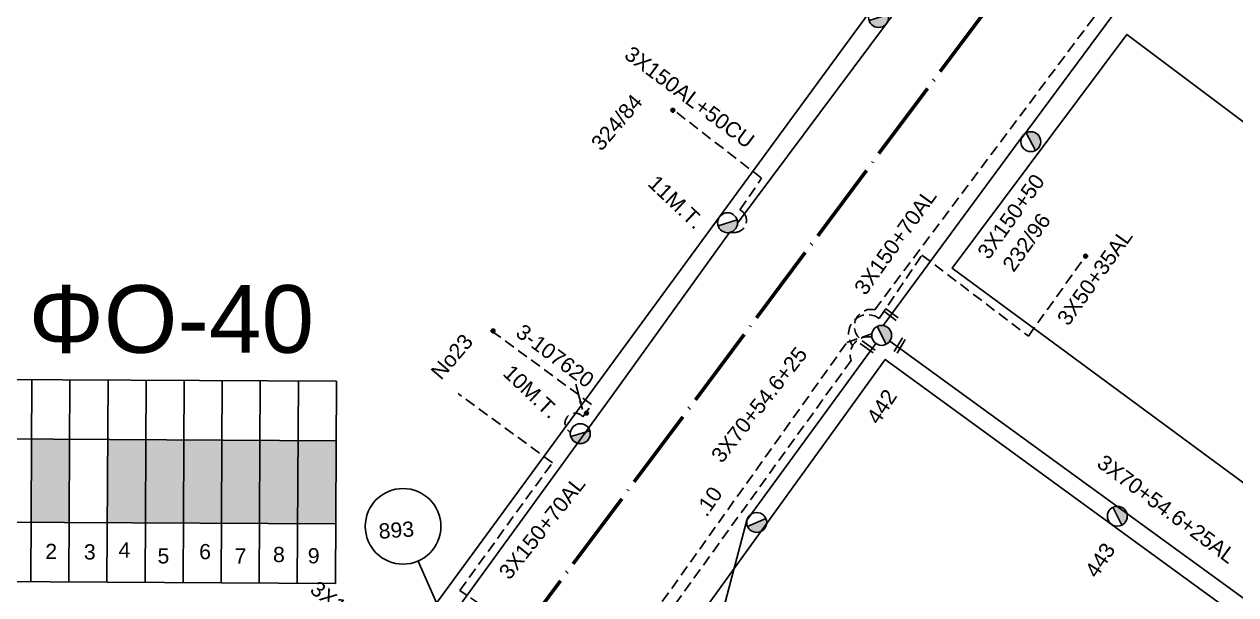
# Model space of a CAD drawing. Header units: millimetres. Extents: x 2999 to 5218, y 1863 to 2903.
# Drawn here: x 4047.4 to 4190.6, y 2051 to 2118.5 of the extents above; entities that cross this region are included whole.
import ezdxf
from ezdxf.enums import TextEntityAlignment as Align

# ---------------------------------------------------------------- set-up
doc = ezdxf.new("R2010")
doc.units = ezdxf.units.MM
doc.header["$LTSCALE"] = 0.5
doc.linetypes.add('ACAD_ISO04W100', pattern=[30, 24, -3, 0, -3])
doc.linetypes.add('DASHED', pattern=[19.05, 12.7, -6.35])
for name, color, linetype in [('Άγνωστα', 7, 'Continuous'), ('Ασφαλειοκιβώτια Χ.Τ 9 αναχωρήσεων', 7, 'Continuous'), ('Επιγραφές - Σχήματα', 7, 'Continuous'), ('Καλώδια ΧΤ   3x150+50AL', 7, 'DASHED'), ('Καλώδια ΧΤ   3x150+70AL', 7, 'DASHED'), ('Καλώδια ΧΤ   3x150AL+50CU', 7, 'DASHED'), ('Μηχανική τομή', 7, 'Continuous'), ('Στύλος ΦΜ', 7, 'Continuous'), ('Στύλος ΦΜ @ 1', 7, 'Continuous'), ('Συνδέσεις', 7, 'Continuous'), ('Συνεστραμμένα ΧΤ   3x70+54.6+25 AL', 7, 'SYN_LINE'), ('Υπόβαθρο ΔΕΗ', 7, 'Continuous'), ('Υπόγεια Καλώδια Δικτύου ΧΤ   .10', 7, 'DASHED')]:
    doc.layers.add(name, color=color, linetype=linetype)
doc.styles.add('arial', font='ARIAL.TTF')
doc.styles.get("Standard").update_dxf_attribs({"font": 'ARIAL.TTF'})
doc.linetypes.add('SYN_LINE', pattern='A,0.5,-0.0001,["/\\/\\/\\/",Standard,S=0.1,R=0,X=0,Y=-0.05],-0.25', length=0.7501)
doc.dimstyles.new('ISO-25', dxfattribs={"dimtxt": 2.5, "dimasz": 2.5, "dimexe": 1.25, "dimexo": 0.625, "dimtad": 1, "dimtxsty": 'Standard', "dimcen": 2.5, "dimadec": 0, "dimazin": 0, "dimtfac": 1, "dimtmove": 0, "dimatfit": 3, "dimfxl": 1, "dimarcsym": 0})

# ---------------------------------------------------------------- blocks, each defined once
blk = doc.blocks.new('ΑΣΦΑΛΕΙΟΚΙΒΩΤΙΟ ΥΠΟΣΤΑΘΜΟΥ 9 ΑΝΑΧΩΡΗΣΕΩΝ')
at = {"layer": 'Ασφαλειοκιβώτια Χ.Τ 9 αναχωρήσεων', "ltscale": 40}
for p, q in [((-23.8, 40.36), (24.02, 40.36)), ((-9.72, 40.36), (-9.72, -40.64)), ((9.94, 40.36), (9.94, -40.64)), ((-23.8, 31.36), (24.02, 31.36)), ((-23.8, 22.36), (24.02, 22.36)), ((-23.8, 13.36), (24.02, 13.36)), ((-23.8, 4.36), (24.02, 4.36)), ((-23.8, -4.64), (24.02, -4.64)), ((-23.8, -13.64), (24.02, -13.64)), ((-23.8, -22.64), (24.02, -22.64)), ((-23.8, -31.64), (24.02, -31.64))]:
    blk.add_line(p, q, dxfattribs=at)
at = {"layer": 'Ασφαλειοκιβώτια Χ.Τ 9 αναχωρήσεων'}
blk.add_lwpolyline([(-23.8, -40.64), (24.02, -40.64), (24.02, 40.36), (-23.8, 40.36)], close=True, dxfattribs=at)
for s, p in [('1', (-18.54, 37.25)), ('2', (-18.39, 27.98)), ('3', (-18.45, 18.85)), ('4', (-17.96, 10.67)), ('5', (-19.3, 1.44)), ('6', (-18.25, -8.4)), ('7', (-19.23, -16.79)), ('8', (-18.84, -25.86)), ('9', (-19.09, -34.08))]:
    blk.add_text(s, height=3.6, rotation=270, dxfattribs=at).set_placement(p)
at = {"layer": 'Ασφαλειοκιβώτια Χ.Τ 9 αναχωρήσεων', "ltscale": 40}
for tag, height, p in [('ΟΝΟΜΑ', 5, (-0.16, 44.31)), ('ΚΕΙΜΕΝΟ 1', 2, (17.06, 35.59)), ('ΚΕΙΜΕΝΟ 2', 2, (17.06, 26.88)), ('ΚΕΙΜΕΝΟ 3', 2, (17.06, 17.69)), ('ΚΕΙΜΕΝΟ 4', 2, (17.06, 8.71)), ('ΚΕΙΜΕΝΟ 5', 2, (17.06, -0.13)), ('ΚΕΙΜΕΝΟ 6', 2, (17.06, -9.05)), ('ΚΕΙΜΕΝΟ 7', 2, (17.06, -18.13)), ('ΚΕΙΜΕΝΟ 8', 2, (17.06, -26.85)), ('ΚΕΙΜΕΝΟ 9', 2, (17.06, -35.99)), ('ΣΧ', 2, (-0.1, -42.64))]:
    blk.add_attdef(tag, text='', height=height, dxfattribs=at).set_placement(p, align=Align.MIDDLE_CENTER)
blk = doc.blocks.new('ΜΗΧΑΝΙΚΗ ΤΟΜΗ')
at = {"layer": 'Μηχανική τομή', "ltscale": 40}
for p, q in [((-1.89, 0.78), (1.89, 0.78)), ((1.89, 0), (-1.89, 0))]:
    blk.add_line(p, q, dxfattribs=at)
blk = doc.blocks.new('ΥΠΑΡΧΩΝ ΤΣΙΜΕΝΤΕΝΙΟΣ ΣΤΥΛΟΣ')
at = {"layer": 'Στύλος ΦΜ'}
blk.add_hatch(color=7, dxfattribs=at).paths.add_polyline_path([(-1.29, -2.28, 0.574793), (2.62, 0, 0.268822), (1.3, 2.27)])
at = {"layer": 'Στύλος ΦΜ', "color": 7}
blk.add_line((-1.29, -2.28), (1.3, 2.27), dxfattribs=at)
blk.add_circle((0, 0), 2.62, dxfattribs=at)
at = {"layer": 'Στύλος ΦΜ', "flags": 4}
for tag, p in [('ΑΡΙΘΜΟΣ', (-4.68, 8.05)), ('ΤΥΠΟΣ', (-4.91, 3.03))]:
    blk.add_attdef(tag, p, '', height=4, dxfattribs=at)
blk = doc.blocks.new('_ΣΥΝΔΕΣΗ')
at = {"layer": 'Συνδέσεις', "linetype": 'SYN_LINE', "ltscale": 40}
blk.add_hatch(color=256, dxfattribs=at).paths.add_polyline_path([(0.5, -0.01, 1), (-0.5, -0.01, 1)])
at = {"layer": 'Συνδέσεις'}
blk.add_circle((0, -0.01), 0.5, dxfattribs=at)

msp = doc.modelspace()

# ---------------------------------------------------------------- hatches: boundary and pattern name
at = {"layer": 'Ασφαλειοκιβώτια Χ.Τ 9 αναχωρήσεων', "ltscale": 40}
for color, points in [(85, [(4048.25, 2069.42), (4048.2, 2059.6), (4052.7, 2059.57), (4052.75, 2069.4)]), (30, [(4057.25, 2069.38), (4057.2, 2059.55), (4061.7, 2059.52), (4061.75, 2069.35)]), (27, [(4061.75, 2069.35), (4061.7, 2059.52), (4066.2, 2059.5), (4066.25, 2069.33)]), (2, [(4066.25, 2069.33), (4066.2, 2059.5), (4070.7, 2059.48), (4070.75, 2069.31)]), (5, [(4070.75, 2069.31), (4070.7, 2059.48), (4075.2, 2059.45), (4075.25, 2069.28)]), (1, [(4075.25, 2069.28), (4075.2, 2059.45), (4079.7, 2059.43), (4079.75, 2069.26)]), (62, [(4079.75, 2069.26), (4079.7, 2059.43), (4084.2, 2059.41), (4084.25, 2069.23)])]:
    msp.add_hatch(color=color, dxfattribs=at).paths.add_polyline_path(points)

# ---------------------------------------------------------------- linework, layer by layer
at = {"layer": 'Άγνωστα', "color": 1, "linetype": 'DASHED', "ltscale": 0.2}
msp.add_lwpolyline([(4147.92, 2084.74), (4173.69, 2119.16), (4181.82, 2130.79), (4184.27, 2129), (4185.95, 2127.7), (4201.35, 2115.59), (4212.88, 2131.53)], dxfattribs=at)
at = {"layer": 'Άγνωστα', "color": 85, "linetype": 'DASHED', "ltscale": 0.2}
for points in [[(4145.3, 2080.49, -0.87569), (4148.43, 2083.7), (4153.49, 2091.2), (4166.07, 2081.62), (4172.84, 2091.08)], [(4147.57, 2081.5, 0.58004), (4145.12, 2078.73), (4123.78, 2049.16), (4133.37, 2041.87, -0.335553), (4134.2, 2038.91), (4132.65, 2034.39)]]:
    msp.add_lwpolyline(points, format="xyb", dxfattribs=at)
at = {"layer": 'Άγνωστα', "color": 5, "linetype": 'SYN_LINE', "ltscale": 20}
msp.add_lwpolyline([(4126.95, 2037.67), (4132.81, 2059.84), (4148.04, 2080.74)], dxfattribs=at)
at = {"layer": 'Άγνωστα', "ltscale": 40}
msp.add_lwpolyline([(4104.24, 2031.61), (4093.96, 2055.01)], dxfattribs=at)
at = {"layer": 'Άγνωστα', "color": 2, "linetype": 'DASHED', "ltscale": 0.2}
msp.add_lwpolyline([(4130.83, 2035.9), (4131.91, 2038.03, 0.247004), (4131.89, 2039.6), (4119.14, 2049), (4113.78, 2041.38), (4098.86, 2051.52)], format="xyb", dxfattribs=at)
at = {"layer": 'Άγνωστα'}
msp.add_circle((4092.16, 2059.11), 4.47, dxfattribs=at)
at = {"layer": 'Επιγραφές - Σχήματα', "color": 1, "linetype": 'ACAD_ISO04W100', "lineweight": 60, "ltscale": 0.8}
msp.add_lwpolyline([(5041.82, 2232.51), (4798.19, 2368.57), (4781.43, 2390.55), (4740.07, 2409.38), (4682.54, 2441.8), (4472.55, 2543.03), (4384.7, 2418.33), (4326.09, 2335.44), (4175.84, 2140), (3986.1, 1885.36)], dxfattribs=at)
at = {"layer": 'Επιγραφές - Σχήματα', "color": 1, "linetype": 'DASHED', "ltscale": 0.2}
msp.add_arc((4147.51, 2082.78), 2, 78.2824, 224.8877, dxfattribs=at)
at = {"layer": 'Καλώδια ΧΤ   3x150+50AL', "color": 173, "ltscale": 0.2}
msp.add_lwpolyline([(4111.95, 2070.25, -1.238864), (4113.42, 2072.06), (4114.45, 2073.52), (4102.94, 2082.01)], format="xyb", dxfattribs=at)
at = {"layer": 'Καλώδια ΧΤ   3x150+70AL', "color": 85, "linetype": 'SYN_LINE', "ltscale": 20}
for points in [[(4213.95, 2171.7), (4197.07, 2147.83), (4182.61, 2128.46), (4165.22, 2104.93)], [(4165.4, 2105.31), (4148.92, 2082.86)]]:
    msp.add_lwpolyline(points, dxfattribs=at)
at = {"layer": 'Καλώδια ΧΤ   3x150+70AL', "color": 2, "ltscale": 0.2}
msp.add_lwpolyline([(4098.86, 2051.52), (4109.81, 2066.64), (4098.67, 2074.81)], dxfattribs=at)
at = {"layer": 'Καλώδια ΧΤ   3x150AL+50CU', "color": 173, "ltscale": 0.2}
msp.add_lwpolyline([(4130.75, 2093.86), (4131.34, 2093.87, 0.476976), (4132.72, 2095.6, 0.22303), (4131.98, 2096.55), (4134.54, 2100.29), (4124.26, 2108.26)], format="xyb", dxfattribs=at)
at = {"layer": 'Συνεστραμμένα ΧΤ   3x70+54.6+25 AL', "color": 1, "linetype": 'SYN_LINE', "ltscale": 20}
msp.add_lwpolyline([(4131.7, 2094.96), (4149.32, 2118.6), (4168.15, 2143.98), (4191.21, 2176.53)], dxfattribs=at)
at = {"layer": 'Συνεστραμμένα ΧΤ   3x70+54.6+25 AL', "color": 173, "ltscale": 20}
msp.add_lwpolyline([(3977.62, 1883.55), (3998.68, 1913.03), (4041.8, 1971.91), (4093.66, 2042.6), (4116.91, 2074.64), (4130.75, 2093.86)], dxfattribs=at)
at = {"layer": 'Συνεστραμμένα ΧΤ   3x70+54.6+25 AL', "color": 5, "ltscale": 20}
msp.add_lwpolyline([(4197.19, 2046.48), (4149.68, 2081)], dxfattribs=at)
at = {"layer": 'Υπόβαθρο ΔΕΗ'}
for points in [[(3863.65, 2331.83), (4030.1, 2262.68), (4042.81, 2206.61), (4157.55, 2133.96), (3974.34, 1883.74)], [(4213.85, 2047.77), (4157.08, 2089.64), (4177.72, 2117.3), (4233.93, 2075.09), (4213.8, 2047.8)], [(4184.76, 2008.39), (4128.21, 2049.87), (4149.15, 2078.85), (4206.1, 2037.31), (4184.76, 2008.39)]]:
    msp.add_lwpolyline(points, dxfattribs=at)
at = {"layer": 'Υπόγεια Καλώδια Δικτύου ΧΤ   .10', "color": 1, "ltscale": 0.2}
msp.add_lwpolyline([(4131.5, 2035.45), (4132.98, 2038.13, 0.317515), (4132.75, 2040.24), (4121.7, 2048.66), (4144.62, 2080.85), (4147.57, 2081.89)], format="xyb", dxfattribs=at)

# ---------------------------------------------------------------- block references
at = {"layer": 'Ασφαλειοκιβώτια Χ.Τ 9 αναχωρήσεων', "xscale": 0.4999999999999998, "yscale": 0.4999999999999998, "zscale": 0.4999999999999998, "rotation": 89.70135055606067}
msp.add_blockref('ΑΣΦΑΛΕΙΟΚΙΒΩΤΙΟ ΥΠΟΣΤΑΘΜΟΥ 9 ΑΝΑΧΩΡΗΣΕΩΝ', (4063.9, 2064.37), dxfattribs=at).add_auto_attribs({'ΟΝΟΜΑ': 'ΦΟ-40'})
at = {"layer": 'Μηχανική τομή', "xscale": 0.4999999999999994, "yscale": 0.4999999999999994, "zscale": 0.4999999999999994}
for p, rotation in [((4149.7, 2084.02), 323.4536695641671), ((4146.96, 2080.18), 323.4536695641671), ((4151.04, 2080.39), 58.8348111286886)]:
    msp.add_blockref('ΜΗΧΑΝΙΚΗ ΤΟΜΗ', p, dxfattribs=dict(at, rotation=rotation))
at = {"layer": 'Στύλος ΦΜ @ 1', "ltscale": 40}
ref = msp.add_blockref('ΥΠΑΡΧΩΝ ΤΣΙΜΕΝΤΕΝΙΟΣ ΣΤΥΛΟΣ', (4148.37, 2119.3), dxfattribs=dict(at, xscale=0.4499999999998184, yscale=0.4499999999998184, zscale=0.4499999999998184, rotation=316.6862388002984))
ref.add_attrib('ΤΥΠΟΣ', '11ΑM.T.', (4139.86, 2125.93), dxfattribs={"layer": 'Στύλος ΦΜ', "height": 1.8, "rotation": 316.6862, "flags": 4})
at = {"layer": 'Στύλος ΦΜ @ 1', "ltscale": 40, "xscale": 0.4499999999998184, "yscale": 0.4499999999998184, "zscale": 0.4499999999998184}
for p, rotation in [((4166.36, 2104.61), 56.80099436645325), ((4133.96, 2059.57), 322.7981317403078)]:
    msp.add_blockref('ΥΠΑΡΧΩΝ ΤΣΙΜΕΝΤΕΝΙΟΣ ΣΤΥΛΟΣ', p, dxfattribs=dict(at, rotation=rotation))
at = {"layer": 'Στύλος ΦΜ @ 1', "ltscale": 40}
ref = msp.add_blockref('ΥΠΑΡΧΩΝ ΤΣΙΜΕΝΤΕΝΙΟΣ ΣΤΥΛΟΣ', (4130.52, 2095.02), dxfattribs=dict(at, xscale=0.4499999999998184, yscale=0.4499999999998184, zscale=0.4499999999998184, rotation=316.6862388002984))
ref.add_attrib('ΤΥΠΟΣ', '11M.T.', (4120.97, 2099.5), dxfattribs={"layer": 'Στύλος ΦΜ', "height": 1.8, "rotation": 316.6862, "flags": 4})
ref = msp.add_blockref('ΥΠΑΡΧΩΝ ΤΣΙΜΕΝΤΕΝΙΟΣ ΣΤΥΛΟΣ', (4148.73, 2081.7), dxfattribs=dict(at, xscale=0.4499999999998184, yscale=0.4499999999998184, zscale=0.4499999999998184, rotation=56.80099436645325))
ref.add_attrib('ΤΥΠΟΣ', '442', (4148.34, 2071.03), dxfattribs={"layer": 'Στύλος ΦΜ', "height": 1.8, "rotation": 56.801, "flags": 4})
ref = msp.add_blockref('ΥΠΑΡΧΩΝ ΤΣΙΜΕΝΤΕΝΙΟΣ ΣΤΥΛΟΣ', (4113.11, 2070.07), dxfattribs=dict(at, xscale=0.4499999999998184, yscale=0.4499999999998184, zscale=0.4499999999998184, rotation=316.6862388002984))
ref.add_attrib('ΤΥΠΟΣ', '10M.T.', (4103.84, 2077.07), dxfattribs={"layer": 'Στύλος ΦΜ', "height": 1.8, "rotation": 316.6862, "flags": 4})
ref = msp.add_blockref('ΥΠΑΡΧΩΝ ΤΣΙΜΕΝΤΕΝΙΟΣ ΣΤΥΛΟΣ', (4176.59, 2060.31), dxfattribs=dict(at, xscale=0.4499999999998184, yscale=0.4499999999998184, zscale=0.4499999999998184, rotation=56.80099436645325))
ref.add_attrib('ΤΥΠΟΣ', '443', (4174.15, 2052.87), dxfattribs={"layer": 'Στύλος ΦΜ', "height": 1.8, "rotation": 56.801, "flags": 4})
at = {"layer": 'Συνδέσεις', "xscale": 0.4500000000002728, "yscale": 0.4500000000002728, "zscale": 0.4500000000002728}
for p in [(4124.04, 2108.33), (4172.84, 2091.08), (4102.8, 2082.23), (4113.84, 2072.52)]:
    msp.add_blockref('_ΣΥΝΔΕΣΗ', p, dxfattribs=at)

# ---------------------------------------------------------------- texts
at = {"ltscale": 40, "insert": (4047.88, 2087.64), "char_height": 4, "width": 17.8089, "attachment_point": 1, "style": 'arial'}
msp.add_mtext('{\\H2x;ΦO-40}', dxfattribs=at)
at = {"layer": 'Άγνωστα', "ltscale": 40, "char_height": 1.8, "width": 17.1868, "attachment_point": 1, "style": 'arial'}
for s, insert, rotation in [('324/84', (4114.23, 2104.57), 49.4309), ('3X150+50', (4159.92, 2091.61), 54.3381), ('232/96', (4162.87, 2090.12), 54.3381), ('3X50+35AL', (4169.33, 2083.76), 54.3381), ('Νο23', (4095.28, 2077.49), 49.4309), ('3X70+54.6+25', (4128.43, 2067.59), 51.7177), ('893', (4089.21, 2059.43), 3.9372), ('3X150+50', (4082.14, 2052.8), 321.5811)]:
    msp.add_mtext(s, dxfattribs=dict(at, insert=insert, rotation=rotation))
at = {"layer": 'Καλώδια ΧΤ   3x150+70AL', "ltscale": 0.2, "char_height": 1.8, "width": 17.1868, "attachment_point": 1, "style": 'arial'}
for insert, rotation in [((4145.35, 2087.37), 54.3381), ((4103.33, 2053.79), 51.5253)]:
    msp.add_mtext('3X150+70AL', dxfattribs=dict(at, insert=insert, rotation=rotation))
at = {"layer": 'Καλώδια ΧΤ   3x150AL+50CU', "ltscale": 0.2, "char_height": 1.8, "width": 17.1868, "attachment_point": 1, "rotation": 323.3434, "style": 'arial'}
for s, insert in [('3X150AL+50CU', (4119.25, 2116.05)), ('3-107620', (4106.41, 2083.18))]:
    msp.add_mtext(s, dxfattribs=dict(at, insert=insert))
at = {"layer": 'Συνεστραμμένα ΧΤ   3x70+54.6+25 AL', "ltscale": 40, "insert": (4175.11, 2067.73), "char_height": 1.8, "width": 17.1868, "attachment_point": 1, "rotation": 323.3434, "style": 'arial'}
msp.add_mtext('3X70+54.6+25AL', dxfattribs=at)
at = {"layer": 'Υπόγεια Καλώδια Δικτύου ΧΤ   .10', "ltscale": 40, "insert": (4126.56, 2061.12), "char_height": 1.8, "width": 3.7471, "attachment_point": 1, "rotation": 55.8872, "style": 'arial'}
msp.add_mtext('.10', dxfattribs=at)

# ---------------------------------------------------------------- leaders
at = {"layer": 'Επιγραφές - Σχήματα', "ltscale": 40}
msp.add_leader([(4113.35, 2072.94), (4112.6, 2075.94)], dimstyle='ISO-25', override={"dimasz": 1, "dimtad": 0}, dxfattribs=at)

doc.saveas('drawing.dxf')
